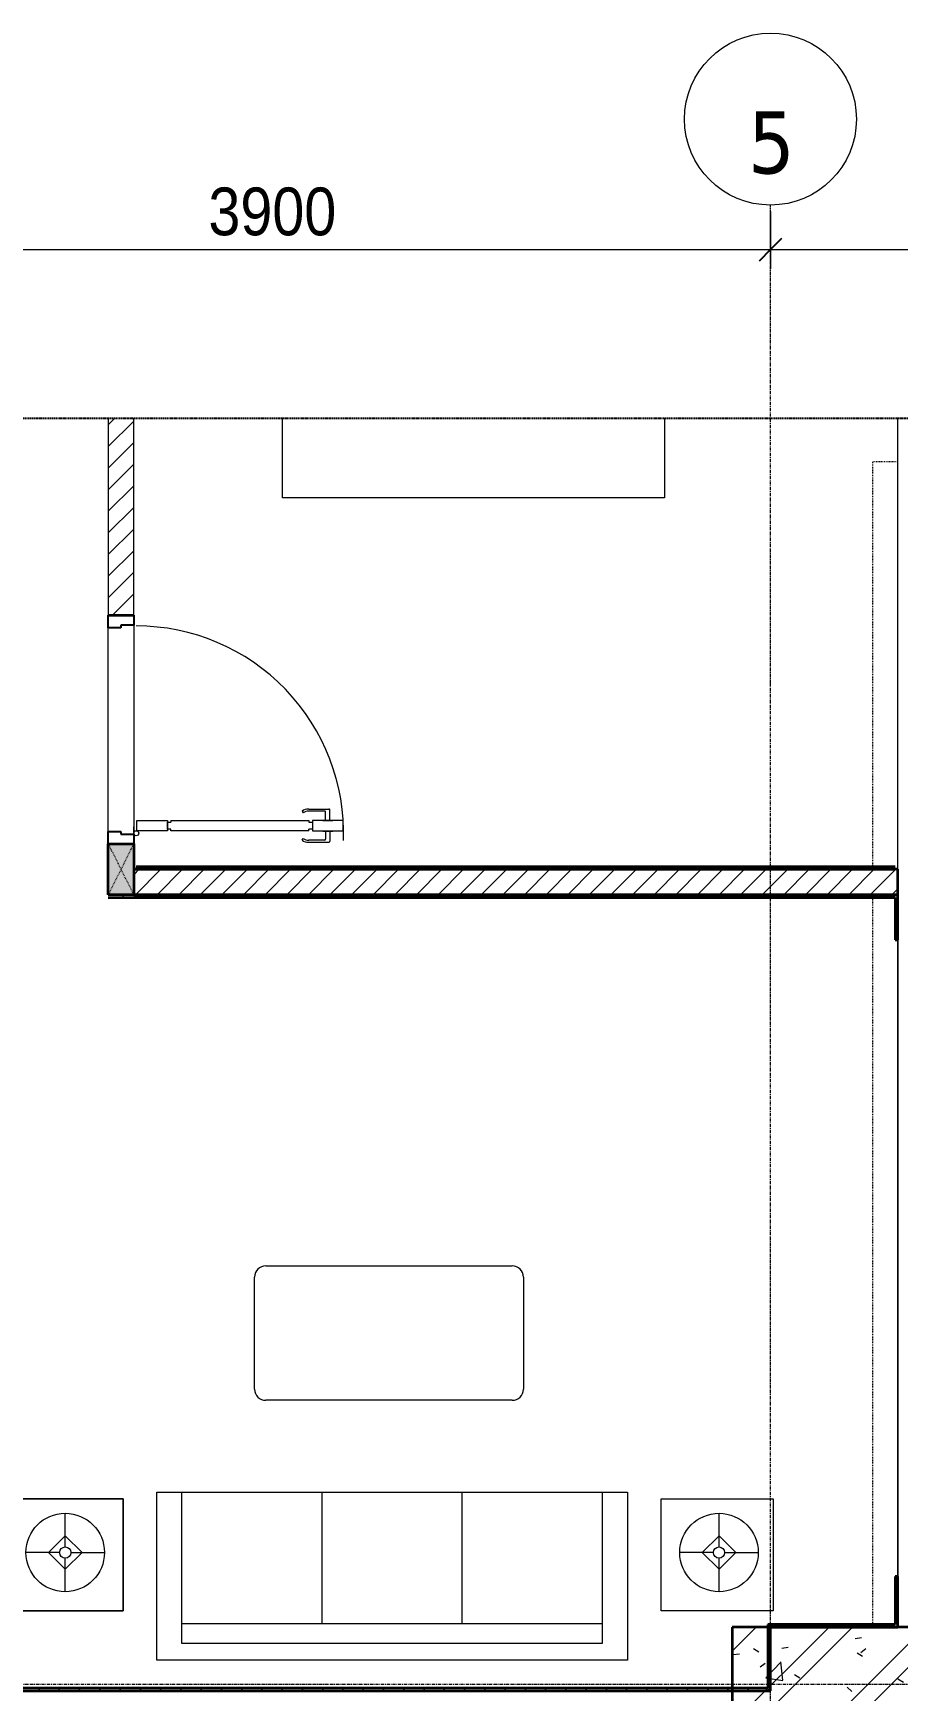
# Model space of a CAD drawing. Header units: millimetres. Extents: x 46079 to 131409, y 40831 to 60403.
# Drawn here: x 109099 to 112493, y 53512 to 60019 of the extents above; entities that cross this region are included whole.
import ezdxf

# ---------------------------------------------------------------- set-up
doc = ezdxf.new("R2010")
doc.units = ezdxf.units.MM
for name, pattern in [('Alignement de la ligne', [6.35, 3.175, -3.175]), ('Dash', [6, 3, -3]), ('Dash - Tight', [4.5, 3, -1.5]), ('Grid Line', [22.225, 12.7, -3.175, 3.175, -3.175]), ('Hidden', [7.14375, 4.7625, -2.38125])]:
    doc.linetypes.add(name, pattern=pattern)
for name, color, linetype, lineweight in [('0-2', 10, 'Continuous', 5), ('A-ANNO-DIMS', 211, 'Continuous', 9), ('A-ANNO-DIMS-75', 211, 'Continuous', 9), ('A-DETL-GENF-2', 92, 'Dash - Tight', 18), ('A-DETL-GENF-3', 92, 'Hidden', 25), ('A-DETL-GENF-4', 250, 'Continuous', 18), ('A-DOOR-2', 250, 'Continuous', 18), ('A-DOOR-3', 10, 'Continuous', 25), ('A-FLOR-1', 250, 'Continuous', 18), ('A-WALL-2', 7, 'Continuous', 35), ('A-WALL-3', 250, 'Continuous', 18), ('A-WALL-PATT-2', 9, 'Continuous', 18), ('A-WALL-PATT-3', 250, 'Continuous', 18), ('G-IMPT-3', 9, 'Alignement de la ligne', 18), ('I-FURN', 30, 'Continuous', 18), ('I-FURN-1', 250, 'Continuous', 18), ('I-FURN-2', 253, 'Continuous', 18), ('I-WALL-2', 7, 'Continuous', 35), ('M-EQPM-2', 9, 'Alignement de la ligne', 18), ('S-COLS-1', 9, 'Continuous', 18), ('S-COLS-2', 7, 'Continuous', 35), ('S-COLS-5', 250, 'Continuous', 18), ('S-COLS-HDLN-1', 250, 'Dash', 18), ('S-GRID-1', 1, 'Grid Line', 9), ('S-GRID-IDEN', 1, 'Continuous', 9)]:
    doc.layers.add(name, color=color, linetype=linetype, lineweight=lineweight)
doc.styles.add('Tahoma_B', font='tahomabd.ttf', dxfattribs={"height": 243.75})
doc.styles.add('UTM Avo', font='', dxfattribs={"width": 0.9, "height": 187.5})
doc.styles.get('UTM Avo').set_extended_font_data('UTM Avo')
doc.dimstyles.new('1_Dim_chi_tiet_2_5', dxfattribs={"dimscale": 304.8, "dimtxt": 187.368928, "dimasz": 0.295276, "dimexe": 0.246063, "dimexo": 0.0625, "dimgap": 0.024606, "dimtad": 1, "dimdec": 0, "dimrnd": 5, "dimzin": 0, "dimdsep": 46, "dimtxsty": 'UTM Avo', "dimblk1": 'OBLIQUE', "dimblk2": 'OBLIQUE', "dimsah": 1, "dimcen": 0.09, "dimdle": 0.246063, "dimazin": 0, "dimtfac": 1, "dimtdec": 4, "dimtix": 1, "dimtmove": 0, "dimatfit": 3, "dimfxl": 0.492126, "dimfxlon": 1, "dimtvp": 1, "dimtolj": 1, "dimtzin": 0, "dimarcsym": 2})
pattern_1 = [(45, (0, 0), (-42.426407, 42.426407), [])]
pattern_2 = [(45, (0, 0), (-39.774756, 39.774756), [])]

# ---------------------------------------------------------------- blocks, each defined once
blk = doc.blocks.new('NCV_TKTC_KET CAU_rvt-3-TKCS_BỂ NƯỚC NGẦM - MẶT BẰNG NẮP BỂ')
at = {"layer": 'S-COLS-1'}
h = blk.add_hatch(dxfattribs=at)
h.set_pattern_fill('FP_2', color=256, style=0, pattern_type=2)
h.set_pattern_definition([(50, (0, 0), (546.5526, -47.8174), [57.15, -628.65]), (355, (0, 0), (-105.7283, 573.17), [45.72, -502.92]), (100.451, (45.55, -4), (440.8275, 525.35), [48.57, -534.27]), (46.184, (0, 152.4), (813.2367, -126.1284), [85.725, -942.975]), (96.636, (67.8, 141.9), (712.207, 742.283), [72.855, -801.405]), (351.184, (0, 152.4), (712.215, 742.276), [68.58, -754.38]), (21, (76.2, 114.3), (454.8433, -306.796), [57.15, -628.65]), (326, (76.2, 114.3), (185.4063, 552.5638), [45.72, -502.92]), (71.451, (114.1, 88.73), (640.2512, 245.764), [48.57, -534.27]), (37.5, (0, 0), (9.26637, 253.66504), [25.146, -471.678, 25.146, -485.394, -504.825]), (37.5, (0, 0), (9.26637, 253.66504), [-1007.364, 25.146, -479.679]), (7.5, (0, 0), (200.4594, 300.5414), [25.146, -265.938, 25.146, -460.248, -192.405]), (7.5, (0, 0), (200.4594, 300.5414), [-776.478, 25.146, -167.259]), (327.5, (-169.93, 0), (406.77284, -17.18643), [25.146, -165.354, 25.146, -569.214, -788.67]), (327.5, (-169.93, 0), (406.77284, -17.18643), [-784.86, 25.146, -763.524]), (317.5, (-246.13, 0), (444.388, 76.2803), [25.146, -222.504, 25.146, -369.57, -560.07]), (317.5, (-246.13, 0), (444.388, 76.2803), [-642.366, 25.146, -534.924])])
h.paths.add_polyline_path([(53452.6, 53311.9), (53452.6, 53761.9), (52602.6, 53761.9), (52602.6, 53311.9), (53054.8, 53311.9)])
h = blk.add_hatch(dxfattribs=at)
h.set_pattern_fill('FP_3', color=256, style=0, pattern_type=2)
h.set_pattern_definition([(45, (0, 0), (-188.5854, 188.5854), []), (45, (0, 285.75), (-188.5854, 188.5854), [])])
h.paths.add_polyline_path([(53452.6, 53311.9), (53452.6, 53761.9), (52602.6, 53761.9), (52602.6, 53311.9), (53054.8, 53311.9)])
at = {"layer": 'S-COLS-2'}
for p, q in [((52602.6, 53761.9), (52602.6, 53311.9)), ((53452.6, 53761.9), (52602.6, 53761.9))]:
    blk.add_line(p, q, dxfattribs=at)
blk = doc.blocks.new('DOOR_CW_01 CANH MO-PANEL KINH - DIW_01-900x2200-CỬA GỖ VÂN LAMINATE-553375-TKCS_BỂ NƯỚC NGẦM - MẶT BẰNG NẮP BỂ')
at = {"layer": 'A-DETL-GENF-4'}
for p, q in [((-397, -182), (-397, -62)), ((-397, -62), (-357, -62)), ((-357, -62), (-357, -182)), ((-357, -182), (-397, -182)), ((-391, -196), (-391, -182)), ((-391, -182), (-363, -182)), ((-363, -182), (-363, -196)), ((-397, -196), (-391, -196)), ((-397, -738), (-397, -196)), ((-357, -196), (-363, -196)), ((-357, -196), (-357, -738)), ((-433.9, -711.2), (-427.3, -715.8)), ((-320.1, -711.2), (-326.7, -715.8)), ((-442, -737), (-442, -816.5)), ((-434, -799.5), (-434, -737)), ((-397, -738), (-391, -738)), ((-357, -752), (-397, -752)), ((-397, -752), (-397, -872)), ((-391, -752), (-391, -738)), ((-363, -752), (-391, -752)), ((-357, -738), (-363, -738)), ((-363, -738), (-363, -752)), ((-357, -872), (-357, -752)), ((-320, -799.5), (-320, -737)), ((-312, -737), (-312, -816.5)), ((-399, -820.5), (-438, -820.5)), ((-399, -803.5), (-430, -803.5)), ((-399, -792.2), (-399, -831.8)), ((-397, -792.2), (-399, -792.2)), ((-399, -831.8), (-397, -831.8)), ((-397, -792.2), (-397, -831.8)), ((-357, -792.2), (-357, -831.8)), ((-357, -792.2), (-355, -792.2)), ((-355, -831.8), (-357, -831.8)), ((-355, -792.2), (-355, -831.8)), ((-355, -803.5), (-324, -803.5)), ((-355, -820.5), (-316, -820.5)), ((-397, -872), (-357, -872))]:
    blk.add_line(p, q, dxfattribs=at)
blk.add_circle((-407, -60), 10, dxfattribs=at)
for centre, radius, start, end in [((-407, -60), 814, 268, 0), ((-397, -737), 45, 145, 180), ((-397, -737), 37, 145, 180), ((-357, -737), 37, 0, 35), ((-357, -737), 45, 360, 35), ((-438, -816.5), 4, 180, 270), ((-430, -799.5), 4, 180, 270), ((-324, -799.5), 4, 270, 0), ((-316, -816.5), 4, 270, 0)]:
    blk.add_arc(centre, radius, start, end, dxfattribs=at)
at = {"layer": 'A-DOOR-2'}
blk.add_line((-407, -50), (-382, -50), dxfattribs=at)
at = {"layer": 'A-DOOR-3'}
for p, q in [((-448.4, 50), (-400, 50)), ((-400, 50), (-400, 0)), ((400, 0), (400, 50)), ((400, 50), (450, 50)), ((450, 50), (450, -50)), ((-410, -50), (-448.4, -50)), ((-410, 0), (-410, -50)), ((-400, 0), (-410, 0)), ((410, 0), (400, 0)), ((410, -50), (410, 0)), ((450, -50), (410, -50))]:
    blk.add_line(p, q, dxfattribs=at)
blk = doc.blocks.new('BAN LV A - BAN LV A_dwg_ban hoc2-348006-TKCS_BỂ NƯỚC NGẦM - MẶT BẰNG NẮP BỂ')
at = {"layer": 'I-FURN', "flags": 128}
blk.add_lwpolyline([(-737.8, 1017.6), (-737.8, 1330.5), (-154.9, 1330.5), (762.2, 1330.5), (762.2, 1017.6)], dxfattribs=at)
blk = doc.blocks.new('BAN LV A - BAN LV A_dwg-348005-TKCS_BỂ NƯỚC NGẦM - MẶT BẰNG NẮP BỂ')
at = {"extrusion": (0, 0, -1), "zscale": -1, "rotation": 180}
blk.add_blockref('BAN LV A - BAN LV A_dwg_ban hoc2-348006-TKCS_BỂ NƯỚC NGẦM - MẶT BẰNG NẮP BỂ', (-729, 1383.7), dxfattribs=at)
blk = doc.blocks.new('BAN LV A - BAN LV A-401069-TKCS_BỂ NƯỚC NGẦM - MẶT BẰNG NẮP BỂ')
at = {"layer": 'I-FURN-2'}
for p, q in [((-8.8, -53.2), (1491.2, -53.2)), ((-8.8, -366.1), (-8.8, -53.2)), ((1491.2, -53.2), (1491.2, -366.1))]:
    blk.add_line(p, q, dxfattribs=at)
at = {"extrusion": (0, 0, -1), "zscale": -1, "rotation": 180}
blk.add_blockref('BAN LV A - BAN LV A_dwg-348005-TKCS_BỂ NƯỚC NGẦM - MẶT BẰNG NẮP BỂ', (0, 0), dxfattribs=at)
blk = doc.blocks.new('LOBBY_SOFA_1 - LOBBY_SOFA_1-V20-TKCS_BỂ NƯỚC NGẦM - MẶT BẰNG NẮP BỂ')
at = {"layer": 'I-FURN'}
for p, q in [((-2172.3, 1064.5), (-2172.3, 1504.5)), ((-2128.3, 1548.5), (-1160.3, 1548.5)), ((-1116.3, 1504.5), (-1116.3, 1064.5)), ((-1160.3, 1020.5), (-2128.3, 1020.5)), ((-2556, 660), (-708, 660)), ((-2556, 0), (-2556, 660)), ((-2457, 66), (-2457, 660)), ((-1907, 143), (-1907, 660)), ((-1357, 143), (-1357, 660)), ((-807, 660), (-807, 66)), ((-708, 660), (-708, 0)), ((-2688.2, 633.5), (-3128.2, 633.5)), ((-3128.2, 633.5), (-3128.2, 193.5)), ((-2688.2, 193.5), (-2688.2, 633.5)), ((-575.9, 633.5), (-135.9, 633.5)), ((-575.9, 193.5), (-575.9, 633.5)), ((-135.9, 633.5), (-135.9, 193.5)), ((-2915.4, 445), (-2915.4, 577)), ((-348.6, 445), (-348.6, 577)), ((-2981.4, 423), (-2915.4, 489)), ((-2915.4, 489), (-2849.4, 423)), ((-348.6, 489), (-414.6, 423)), ((-282.6, 423), (-348.6, 489)), ((-2937.4, 423), (-3069.4, 423)), ((-2915.4, 357), (-2981.4, 423)), ((-2849.4, 423), (-2915.4, 357)), ((-2915.4, 269), (-2915.4, 401)), ((-2893.4, 423), (-2761.4, 423)), ((-370.6, 423), (-502.6, 423)), ((-414.6, 423), (-348.6, 357)), ((-348.6, 357), (-282.6, 423)), ((-348.6, 269), (-348.6, 401)), ((-326.6, 423), (-194.6, 423)), ((-3128.2, 193.5), (-2688.2, 193.5)), ((-807, 143), (-2457, 143)), ((-135.9, 193.5), (-575.9, 193.5)), ((-807, 66), (-2457, 66)), ((-708, 0), (-2556, 0))]:
    blk.add_line(p, q, dxfattribs=at)
for centre, radius in [((-2915.4, 423), 154), ((-348.6, 423), 154), ((-2915.4, 423), 22), ((-348.6, 423), 22)]:
    blk.add_circle(centre, radius, dxfattribs=at)
for centre, start, end in [((-2128.3, 1504.5), 90, 180), ((-1160.3, 1504.5), 0, 90), ((-2128.3, 1064.5), 180, 270), ((-1160.3, 1064.5), 270, 0)]:
    blk.add_arc(centre, 44, start, end, dxfattribs=at)
at = {"layer": 'I-FURN-2'}
for p, q in [((-2172.3, 1064.5), (-2172.3, 1504.5)), ((-2128.3, 1548.5), (-1160.3, 1548.5)), ((-1116.3, 1504.5), (-1116.3, 1064.5)), ((-1160.3, 1020.5), (-2128.3, 1020.5)), ((-2556, 660), (-708, 660)), ((-2556, 0), (-2556, 660)), ((-708, 660), (-708, 0)), ((-3128.2, 633.5), (-2688.2, 633.5)), ((-3128.2, 193.5), (-3128.2, 633.5)), ((-2688.2, 633.5), (-2688.2, 193.5)), ((-575.9, 633.5), (-135.9, 633.5)), ((-575.9, 193.5), (-575.9, 633.5)), ((-135.9, 633.5), (-135.9, 193.5)), ((-2688.2, 193.5), (-3128.2, 193.5)), ((-135.9, 193.5), (-575.9, 193.5)), ((-708, 0), (-2556, 0))]:
    blk.add_line(p, q, dxfattribs=at)
for centre, start, end in [((-2128.3, 1504.5), 90, 180), ((-1160.3, 1504.5), 0, 90), ((-2128.3, 1064.5), 180, 270), ((-1160.3, 1064.5), 270, 0)]:
    blk.add_arc(centre, 44, start, end, dxfattribs=at)
blk = doc.blocks.new('G1_SOF - BO TRU - 100x200-746114-TKCS_BỂ NƯỚC NGẦM - MẶT BẰNG NẮP BỂ')
at = {"layer": 'S-COLS-1'}
blk.add_hatch(color=256, dxfattribs=at).paths.add_polyline_path([(50, 100), (-50, 100), (-50, -100), (50, -100), (50, -88.2)])
at = {"layer": 'S-COLS-2'}
for p, q in [((-50, 100), (50, 100)), ((-50, -100), (-50, 100)), ((50, 100), (50, -100)), ((50, -100), (-50, -100))]:
    blk.add_line(p, q, dxfattribs=at)
at = {"layer": 'S-COLS-HDLN-1'}
for p, q in [((50, -100), (-50, 100)), ((-50, -100), (50, 100))]:
    blk.add_line(p, q, dxfattribs=at)
blk = doc.blocks.new('NCV_TKTC_TANG 1_rvt-3-TKCS_BỂ NƯỚC NGẦM - MẶT BẰNG NẮP BỂ')
at = {"layer": 'A-WALL-PATT-2'}
h = blk.add_hatch(dxfattribs=at)
h.set_pattern_fill('FP_1', color=256, style=0, pattern_type=2)
h.set_pattern_definition(pattern_1)
h.paths.add_polyline_path([(50252.6, 57735.3), (50252.6, 58508.2), (50152.6, 58508.2), (50152.6, 57735.3)])
h = blk.add_hatch(dxfattribs=at)
h.set_pattern_fill('FP_1', color=256, style=0, pattern_type=2)
h.set_pattern_definition(pattern_1)
h.paths.add_polyline_path([(50252.6, 56636.9), (53252.6, 56636.9), (53252.6, 56736.9), (50252.6, 56736.9)])
at = {"layer": 'A-WALL-PATT-3'}
h = blk.add_hatch(dxfattribs=at)
h.set_pattern_fill('FP_7', color=256, style=0, pattern_type=2)
h.set_pattern_definition(pattern_2)
h.paths.add_polyline_path([(50430.4, 56736.9), (53242.6, 56736.9), (53242.6, 56746.9), (50252.6, 56746.9), (50252.6, 56736.9)])
h = blk.add_hatch(dxfattribs=at)
h.set_pattern_fill('FP_7', color=256, style=0, pattern_type=2)
h.set_pattern_definition(pattern_2)
h.paths.add_polyline_path([(53242.6, 56626.9), (53252.6, 56626.9), (53252.6, 56636.9), (50152.6, 56636.9), (50152.6, 56626.9), (53054.8, 56626.9)])
h = blk.add_hatch(dxfattribs=at)
h.set_pattern_fill('FP_7', color=256, style=0, pattern_type=2)
h.set_pattern_definition(pattern_2)
h.paths.add_polyline_path([(53252.6, 53761.9), (53252.6, 53960.3), (53242.6, 53960.3), (53242.6, 53761.9)])
h.paths.add_polyline_path([(53252.6, 56460.3), (53252.6, 56626.9), (53242.6, 56626.9), (53242.6, 56460.3)])
h = blk.add_hatch(dxfattribs=at)
h.set_pattern_fill('FP_7', color=256, style=0, pattern_type=2)
h.set_pattern_definition(pattern_2)
h.paths.add_polyline_path([(53242.6, 53761.9), (53242.6, 53771.9), (52742.6, 53771.9), (52742.6, 53761.9), (53054.8, 53761.9)])
h = blk.add_hatch(dxfattribs=at)
h.set_pattern_fill('FP_7', color=256, style=0, pattern_type=2)
h.set_pattern_definition(pattern_2)
h.paths.add_polyline_path([(52752.6, 53511.9), (52752.6, 53761.9), (52742.6, 53761.9), (52742.6, 53511.9)])
h = blk.add_hatch(dxfattribs=at)
h.set_pattern_fill('FP_7', color=256, style=0, pattern_type=2)
h.set_pattern_definition(pattern_2)
h.paths.add_polyline_path([(52742.6, 53511.9), (52742.6, 53521.9), (48862.6, 53521.9), (48862.6, 53511.9), (50430.4, 53511.9)])
at = {"layer": 'A-FLOR-1'}
for p, q in [((53252.6, 56736.9), (53252.6, 58508.2)), ((50152.6, 56885.3), (50152.6, 57685.3)), ((50252.6, 57695.3), (50252.6, 56875.3)), ((53252.5, 56460.3), (53252.5, 53960.3)), ((53252.6, 53960.3), (53252.6, 56460.3))]:
    blk.add_line(p, q, dxfattribs=at)
at = {"layer": 'A-WALL-2'}
for p, q in [((50152.6, 57735.3), (50252.6, 57735.3)), ((53252.6, 56736.9), (50252.6, 56736.9)), ((53252.6, 56636.9), (53252.6, 56736.9)), ((50252.6, 56636.9), (53252.6, 56636.9))]:
    blk.add_line(p, q, dxfattribs=at)
at = {"layer": 'A-WALL-3'}
for p, q in [((50152.6, 58508.2), (50152.6, 57735.3)), ((50252.6, 57735.3), (50252.6, 58508.2)), ((50152.6, 56885.3), (50152.6, 57685.3)), ((50252.6, 57695.3), (50252.6, 56875.3))]:
    blk.add_line(p, q, dxfattribs=at)
at = {"layer": 'I-WALL-2'}
for p, q in [((53242.6, 56746.9), (50262.6, 56746.9)), ((50252.6, 56736.9), (53242.6, 56736.9)), ((50152.6, 56626.9), (53242.6, 56626.9)), ((53252.6, 56636.9), (50252.6, 56636.9)), ((53242.6, 56626.9), (53242.6, 56460.3)), ((53252.6, 56626.9), (53252.6, 56636.9)), ((53252.6, 56460.3), (53252.6, 56626.9)), ((53242.6, 56460.3), (53252.6, 56460.3)), ((53242.6, 53960.3), (53242.6, 53771.9)), ((53252.6, 53960.3), (53242.6, 53960.3)), ((53252.6, 53761.9), (53252.6, 53960.3)), ((53242.6, 53771.9), (52742.6, 53771.9)), ((52742.6, 53771.9), (52742.6, 53761.9)), ((52742.6, 53761.9), (52742.6, 53521.9)), ((52752.6, 53761.9), (53242.6, 53761.9)), ((52752.6, 53511.9), (52752.6, 53761.9)), ((53242.6, 53761.9), (53252.6, 53761.9)), ((52742.6, 53521.9), (48862.6, 53521.9)), ((48862.6, 53511.9), (52742.6, 53511.9)), ((52742.6, 53511.9), (52752.6, 53511.9))]:
    blk.add_line(p, q, dxfattribs=at)
at = {"layer": 'A-DOOR-2', "rotation": 90.00000000000118}
blk.add_blockref('DOOR_CW_01 CANH MO-PANEL KINH - DIW_01-900x2200-CỬA GỖ VÂN LAMINATE-553375-TKCS_BỂ NƯỚC NGẦM - MẶT BẰNG NẮP BỂ', (50202.6, 57285.3), dxfattribs=at)
at = {"layer": 'I-FURN-1', "rotation": 180}
blk.add_blockref('BAN LV A - BAN LV A-401069-TKCS_BỂ NƯỚC NGẦM - MẶT BẰNG NẮP BỂ', (52328.3, 58142.1), dxfattribs=at)
at = {"layer": 'I-FURN-1'}
blk.add_blockref('LOBBY_SOFA_1 - LOBBY_SOFA_1-V20-TKCS_BỂ NƯỚC NGẦM - MẶT BẰNG NẮP BỂ', (52899.1, 53632), dxfattribs=at)
at = {"layer": 'S-COLS-5', "rotation": 180}
blk.add_blockref('G1_SOF - BO TRU - 100x200-746114-TKCS_BỂ NƯỚC NGẦM - MẶT BẰNG NẮP BỂ', (50202.6, 56736.9), dxfattribs=at)
blk = doc.blocks.new('TKTC_NAP THAM BE NUOC NGAM_260130 - TKTC_XREF_260130_NAP THAM BE NUOC NGAM_dwg-4013458-TKCS_BỂ NƯỚC NGẦM - MẶT BẰNG NẮP BỂ')
at = {"layer": 'G-IMPT-3'}
blk.add_line((-150009, 152204.7), (-150009, 149349.7), dxfattribs=at)
at = {"layer": 'G-IMPT-3', "flags": 128}
blk.add_lwpolyline([(-149909, 153914.7), (-150009, 153914.7), (-150009, 152324.7)], dxfattribs=at)
blk = doc.blocks.new('TKTC_NAP THAM BE NUOC NGAM_260130 - NẮP THĂM BỂ NƯỚC NGẦM-2336355-TKCS_BỂ NƯỚC NGẦM - MẶT BẰNG NẮP BỂ')
blk.add_blockref('TKTC_NAP THAM BE NUOC NGAM_260130 - TKTC_XREF_260130_NAP THAM BE NUOC NGAM_dwg-4013458-TKCS_BỂ NƯỚC NGẦM - MẶT BẰNG NẮP BỂ', (150009, -139814.7))
blk = doc.blocks.new('BORDER VIEW - BORDER VIEW-2143926-TKCS_BỂ NƯỚC NGẦM - MẶT BẰNG NẮP BỂ')
at = {"layer": 'A-DETL-GENF-3'}
blk.add_line((150, 14671.3), (20350, 14671.3), dxfattribs=at)
blk = doc.blocks.new('Grid - M_Grid Head - Circle-353313-TKCS_BỂ NƯỚC NGẦM - MẶT BẰNG NẮP BỂ')
at = {"layer": 'S-GRID-IDEN'}
blk.add_circle((0, 0), 4.5, dxfattribs=at)
blk = doc.blocks.new('DIMBLOCK52-TKCS_BỂ NƯỚC NGẦM - MẶT BẰNG NẮP BỂ')
at = {"layer": 'A-ANNO-DIMS-75'}
for p, q in [((108093.3, 59319.8), (108093.3, 59094.8)), ((108093.3, 59169.8), (108093.3, 59319.8)), ((111993.3, 59319.8), (111993.3, 59094.8)), ((111993.3, 59169.8), (111993.3, 59319.8)), ((108018.3, 59169.8), (111993.3, 59169.8))]:
    blk.add_line(p, q, dxfattribs=at)
at = {"layer": 'A-ANNO-DIMS-75', "lineweight": 25}
for p, q in [((108093.3, 59169.8), (108048.3, 59124.8)), ((108093.3, 59169.8), (108138.3, 59214.8)), ((111993.3, 59169.8), (111948.3, 59124.8)), ((111993.3, 59169.8), (112038.3, 59214.8))]:
    blk.add_line(p, q, dxfattribs=at)
at = {"layer": 'A-ANNO-DIMS-75', "color": 0, "insert": (109786.6, 59413.4), "char_height": 187.5, "width": 616.236, "attachment_point": 1, "line_spacing_factor": 1.110334, "style": 'UTM Avo'}
blk.add_mtext('3900', dxfattribs=at)
blk = doc.blocks.new('_Oblique')
at = {"color": 0, "linetype": 'ByBlock', "lineweight": -2}
blk.add_line((-0.5, -0.5), (0.5, 0.5), dxfattribs=at)
blk = doc.blocks.new('DIMBLOCK53-TKCS_BỂ NƯỚC NGẦM - MẶT BẰNG NẮP BỂ')
at = {"layer": 'A-ANNO-DIMS-75'}
for p, q in [((111993.3, 59319.8), (111993.3, 59094.8)), ((111993.3, 59169.8), (111993.3, 59319.8)), ((114193.3, 59319.8), (114193.3, 59094.8)), ((114193.3, 59169.8), (114193.3, 59319.8)), ((111993.3, 59169.8), (114193.3, 59169.8))]:
    blk.add_line(p, q, dxfattribs=at)
at = {"layer": 'A-ANNO-DIMS-75', "lineweight": 25}
for p, q in [((111993.3, 59169.8), (111948.3, 59124.8)), ((111993.3, 59169.8), (112038.3, 59214.8)), ((114193.3, 59169.8), (114148.3, 59124.8)), ((114193.3, 59169.8), (114238.3, 59214.8))]:
    blk.add_line(p, q, dxfattribs=at)
at = {"layer": 'A-ANNO-DIMS-75', "color": 0, "insert": (112836.6, 59413.4), "char_height": 187.5, "width": 616.236, "attachment_point": 1, "line_spacing_factor": 1.110334, "style": 'UTM Avo'}
blk.add_mtext('2200', dxfattribs=at)

msp = doc.modelspace()

# ---------------------------------------------------------------- linework, layer by layer
at = {"layer": 'S-GRID-1'}
for p, q in [((111993.3, 57469.4), (111993.3, 59344.4)), ((111993.3, 44834), (111993.3, 57469.4)), ((127479.4, 53536.9), (108127, 53536.9))]:
    msp.add_line(p, q, dxfattribs=at)

# ---------------------------------------------------------------- block references
at = {"layer": '0-2'}
for name in ['NCV_TKTC_TANG 1_rvt-3-TKCS_BỂ NƯỚC NGẦM - MẶT BẰNG NẮP BỂ', 'NCV_TKTC_KET CAU_rvt-3-TKCS_BỂ NƯỚC NGẦM - MẶT BẰNG NẮP BỂ']:
    msp.add_blockref(name, (59240.8, 0), dxfattribs=at)
at = {"layer": 'A-DETL-GENF-2'}
msp.add_blockref('BORDER VIEW - BORDER VIEW-2143926-TKCS_BỂ NƯỚC NGẦM - MẶT BẰNG NẮP BỂ', (107093.3, 43836.9), dxfattribs=at)
at = {"layer": 'M-EQPM-2'}
msp.add_blockref('TKTC_NAP THAM BE NUOC NGAM_260130 - NẮP THĂM BỂ NƯỚC NGẦM-2336355-TKCS_BỂ NƯỚC NGẦM - MẶT BẰNG NẮP BỂ', (112393.4, 44236.9), dxfattribs=at)
at = {"layer": 'S-GRID-IDEN', "xscale": 74.99999999999996, "yscale": 74.99999999999996, "zscale": 74.99999999999996}
msp.add_blockref('Grid - M_Grid Head - Circle-353313-TKCS_BỂ NƯỚC NGẦM - MẶT BẰNG NẮP BỂ', (111993.3, 59681.9), dxfattribs=at)

# ---------------------------------------------------------------- next in the draw order: texts
at = {"layer": 'S-GRID-IDEN', "insert": (111996.9, 59588.3), "char_height": 243.75, "width": 218.25, "attachment_point": 5, "line_spacing_factor": 0.996129, "style": 'Tahoma_B', "bg_fill": 3, "box_fill_scale": 1.25, "bg_fill_color": 256, "bg_fill_true_color": 13158600, "bg_fill_transparency": 0}
msp.add_mtext('\\pt952.49944,1904.99888,2857.50075,3810.00019,4762.49962,5714.99906,6667.50094,7620.00037,8572.49981,9524.99925,10477.50113,11430.00056,12382.5,13334.99944,14287.49888,15240.00075,16192.50019,17144.99963,18097.49906,19050.00094,20002.50038,20954.99981,21907.49925,22860.00113,23812.50056,24765,25717.49944,26669.99887,27622.50075,28575.00019,29527.49963,30479.99906;5', dxfattribs=at)

# ---------------------------------------------------------------- next in the draw order: dimensions: what is measured, and where the dimension line sits
at = {"layer": 'A-ANNO-DIMS'}
for base, p1, p2, override, picture, middle in [((111993.3, 59169.8), (108093.3, 59319.8), (111993.3, 59319.8), {"dimpost": '<>', "dimfxl": 3899.999999}, 'DIMBLOCK52-TKCS_BỂ NƯỚC NGẦM - MẶT BẰNG NẮP BỂ', (110043.3, 59274.3)), ((114193.3, 59169.8), (111993.3, 59319.8), (114193.3, 59319.8), {"dimpost": '<>', "dimfxl": 2200}, 'DIMBLOCK53-TKCS_BỂ NƯỚC NGẦM - MẶT BẰNG NẮP BỂ', (113093.3, 59274.3))]:
    dim = msp.add_linear_dim(base=base, p1=p1, p2=p2, dimstyle='1_Dim_chi_tiet_2_5', override=override, dxfattribs=at)
    dim.commit()
    dim.dimension.update_dxf_attribs({"geometry": picture, "text_midpoint": middle})

doc.saveas('drawing.dxf')
